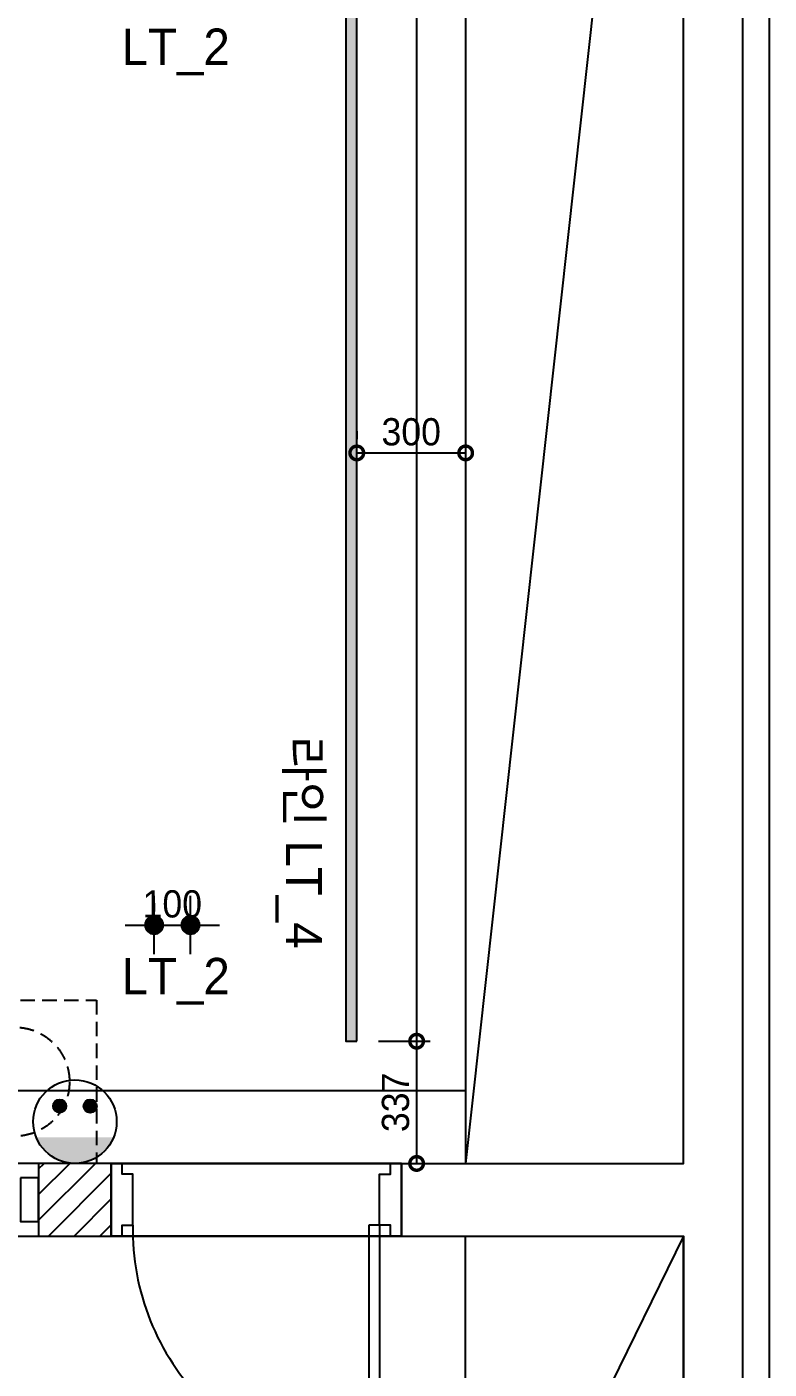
# Model space of a CAD drawing. Header units: inches. Extents: x -55157 to -7160, y -122257 to -52101.
# Drawn here: x -17108 to -15062, y -99346 to -95650 of the extents above; entities that cross this region are included whole.
import ezdxf
from ezdxf.enums import TextEntityAlignment as Align

# ---------------------------------------------------------------- set-up
doc = ezdxf.new("R2010")
doc.units = ezdxf.units.IN
doc.header["$LTSCALE"] = 50
doc.header["$MEASUREMENT"] = 0
doc.linetypes.add('DH-HID2', pattern=[1.2, 0.8, -0.4])
doc.linetypes.add('HIDDEN', pattern=[0.375, 0.25, -0.125])
for name, color, linetype in [('03-WAL NEW', 3, 'Continuous'), ('06-FUR', 6, 'Continuous'), ('06-LIGHT', 4, 'Continuous'), ('07-DIM WAL', 5, 'Continuous'), ('3.기호.계단선', 30, 'Continuous'), ('CEIL-LIGHT', 7, 'Continuous'), ('FORM(YOURNAME)-1', 1, 'Continuous'), ('FORM(YOURNAME)-11', 1, 'Continuous'), ('FU-FURM', 251, 'DH-HID2'), ('RC-LIGHT', 7, 'Continuous'), ('도면층2', 2, 'Continuous'), ('도면층4', 4, 'Continuous'), ('도면층5', 5, 'Continuous'), ('설비', 140, 'Continuous')]:
    doc.layers.add(name, color=color, linetype=linetype)
doc.styles.add('YOURNAME', font='HY울릉도M.TTF')
doc.styles.add('스타일1', font='HY울릉도M.TTF')
doc.styles.add('코레일둥고', font='Korail_Round_Gothic_Medium.ttf')
doc.dimstyles.new('30', dxfattribs={"dimscale": 30, "dimtxt": 2.5, "dimasz": 2.5, "dimexe": 1.25, "dimexo": 2, "dimtad": 1, "dimdec": 0, "dimtxsty": '스타일1', "dimblk": 'DOTSMALL', "dimcen": 2.5, "dimclrd": 1, "dimclre": 1, "dimclrt": 2, "dimadec": 0, "dimazin": 0, "dimtfac": 1, "dimtix": 1, "dimtmove": 0, "dimatfit": 3, "dimldrblk": 'DOTSMALL', "dimfxl": 1.25, "dimarcsym": 0})

# ---------------------------------------------------------------- blocks, each defined once
blk = doc.blocks.new('FORM-ELEVATION')
at = {"layer": 'Defpoints', "color": 158}
blk.add_lwpolyline([(-8309, 33708), (61071, 33708), (61071, -19692), (-8309, -19692)], close=True, dxfattribs=at)
at = {"layer": 'FORM(YOURNAME)-11', "color": 3, "style": 'YOURNAME'}
for tag, height, p in [('1', 450, (71041, -1219)), ('2', 450, (71041, -1863)), ('3', 450, (71041, -3150)), ('4', 450, (71041, -5081)), ('5', 515, (71041, -7398)), ('6', 515, (71041, -9650)), ('7', 515, (71041, -11903)), ('8', 515, (71041, -14155)), ('9', 515, (71041, -16408)), ('10', 515, (66791, -18596)), ('11', 515, (71041, -18660)), ('12', 515, (66791, -20848)), ('13', 515, (71041, -20848))]:
    blk.add_attdef(tag, text='', height=height, dxfattribs=at).set_placement(p, align=Align.MIDDLE_RIGHT)
blk = doc.blocks.new('vudauseh')
at = {"layer": '도면층2'}
for p, q in [((-36635, -66300.2), (-36635, -55341.2)), ((-36799, -64673.2), (-36799, -58000.2)), ((-37576.1, -64673.2), (-36799, -64673.2)), ((-37576.1, -64873.2), (-37576.1, -64673.2)), ((-37576.1, -64873.2), (-36799, -64873.2)), ((-36799, -66100.2), (-36799, -64873.2))]:
    blk.add_line(p, q, dxfattribs=at)
at = {"layer": '도면층4'}
blk.add_lwpolyline([(-40576, -64873.2), (-37576.1, -64873.2), (-37576.1, -64673.2), (-40576, -64673.2)], close=True, dxfattribs=at)
blk = doc.blocks.new('ccjwsjdeh')
at = {"layer": '03-WAL NEW'}
h = blk.add_hatch(dxfattribs=at)
h.set_pattern_fill('_USER', color=256, scale=50, angle=45, style=0, pattern_type=0)
h.set_pattern_definition([(45, (21500, -16519.2), (-35.35534, 35.35534), [])])
h.paths.add_polyline_path([(-17076, -81392.4), (-16876.1, -81392.4), (-16876.1, -81192.4), (-17076, -81192.4)])
at = {"color": 8, "linetype": 'Continuous'}
blk.add_lwpolyline([(-17126, -81232.4), (-17126, -81352.4), (-17076, -81352.4), (-17076, -81232.4)], close=True, dxfattribs=at)
at = {"layer": '03-WAL NEW'}
blk.add_lwpolyline([(-17076, -81392.4), (-16876.1, -81392.4), (-16876.1, -81192.4), (-17076, -81192.4)], close=True, dxfattribs=at)
at = {"layer": '06-FUR', "color": 8}
for p, q in [((-15299, -75759.4), (-15899, -81192.4)), ((-15299, -81392.4), (-15899, -82619.4))]:
    blk.add_line(p, q, dxfattribs=at)
for points in [[(-15899, -81192.4), (-15299, -81192.4), (-15299, -75759.4), (-15899, -75759.4)], [(-15899, -81392.4), (-15299, -81392.4), (-15299, -82619.4), (-15899, -82619.4)]]:
    blk.add_lwpolyline(points, close=True, dxfattribs=at)
at = {"layer": 'FU-FURM', "color": 8}
blk.add_lwpolyline([(-16916, -81192.4), (-17366, -81192.4), (-17366, -80742.4), (-16916, -80742.4)], close=True, dxfattribs=at)
blk.add_circle((-17141, -80967.4), 150, dxfattribs=at)
at = {"layer": '도면층4', "color": 8}
for p, q in [((-16876.1, -81192.4), (-16076.1, -81192.4)), ((-16166.1, -81362.4), (-16166.1, -82041.9)), ((-16136.1, -81362.4), (-16166.1, -81362.4)), ((-16136.1, -81362.4), (-16136.1, -82042.4)), ((-16076.1, -81392.4), (-16876.1, -81392.4))]:
    blk.add_line(p, q, dxfattribs=at)
for points in [[(-16876.1, -81392.4), (-16846.1, -81392.4), (-16846.1, -81362.4), (-16816.1, -81362.4), (-16816.1, -81222.4), (-16846.1, -81222.4), (-16846.1, -81192.4), (-16876.1, -81192.4), (-16876.1, -81392.4)], [(-16076.1, -81392.4), (-16106.1, -81392.4), (-16106.1, -81362.4), (-16136.1, -81362.4), (-16136.1, -81222.4), (-16106.1, -81222.4), (-16106.1, -81192.4), (-16076.1, -81192.4), (-16076.1, -81392.4)]]:
    blk.add_lwpolyline(points, dxfattribs=at)
at = {"layer": '도면층5', "color": 8}
blk.add_arc((-16151.1, -81376.9), 665.2, 178.7547, 271.2922, dxfattribs=at)
blk.add_blockref('vudauseh', (21500, -16519.2))
blk = doc.blocks.new('_DOTSMALL')
at = {"color": 0, "linetype": 'ByBlock', "const_width": 0.5}
blk.add_lwpolyline([(-0.0625, 0, 1), (0.0625, 0, 1)], format="xyb", close=True, dxfattribs=at)
blk = doc.blocks.new('*D307')
at = {"layer": '07-DIM WAL', "color": 1, "lineweight": -2, "transparency": 16777216}
for p, q in [((-16139, -92442.9), (-15996.7, -92442.9)), ((-16034.2, -92442.9), (-16034.2, -98442.9)), ((-16139, -98442.9), (-15996.7, -98442.9))]:
    blk.add_line(p, q, dxfattribs=at)
at = {"layer": 'Defpoints', "color": 0, "transparency": 16777216}
for p in [(-16199, -92442.9), (-16199, -98442.9), (-16034.2, -98442.9)]:
    blk.add_point(p, dxfattribs=at)
at = {"layer": '07-DIM WAL', "color": 1, "lineweight": -2, "transparency": 16777216, "xscale": 75, "yscale": 75, "zscale": 75}
for p, rotation in [((-16034.2, -92442.9), 90), ((-16034.2, -98442.9), 270)]:
    blk.add_blockref('_DOTSMALL', p, dxfattribs=dict(at, rotation=rotation))
at = {"layer": '07-DIM WAL', "color": 2, "transparency": 16777216, "insert": (-16092, -95442.9), "char_height": 75, "attachment_point": 5, "rotation": 90, "style": '스타일1'}
blk.add_mtext('6000', dxfattribs=at)
blk = doc.blocks.new('*D308')
at = {"layer": '07-DIM WAL', "color": 1, "lineweight": -2, "transparency": 16777216}
for p, q in [((-16199, -96762.9), (-16199, -96785.4)), ((-15899, -96762.9), (-15899, -96785.4)), ((-16199, -96822.9), (-15899, -96822.9))]:
    blk.add_line(p, q, dxfattribs=at)
at = {"layer": 'Defpoints', "color": 0, "transparency": 16777216}
for p in [(-16199, -96822.9), (-15899, -96822.9), (-15899, -96822.9)]:
    blk.add_point(p, dxfattribs=at)
at = {"layer": '07-DIM WAL', "color": 1, "lineweight": -2, "transparency": 16777216, "xscale": 75, "yscale": 75, "zscale": 75, "rotation": 180}
blk.add_blockref('_DOTSMALL', (-16199, -96822.9), dxfattribs=at)
at = {"layer": '07-DIM WAL', "color": 1, "lineweight": -2, "transparency": 16777216, "xscale": 75, "yscale": 75, "zscale": 75}
blk.add_blockref('_DOTSMALL', (-15899, -96822.9), dxfattribs=at)
at = {"layer": '07-DIM WAL', "color": 2, "transparency": 16777216, "insert": (-16049, -96765.2), "char_height": 75, "attachment_point": 5, "style": '스타일1'}
blk.add_mtext('300', dxfattribs=at)
blk = doc.blocks.new('1')
at = {"linetype": 'Continuous'}
h = blk.add_hatch(color=4, dxfattribs=at)
h.dxf.hatch_style = 1
edge = h.paths.add_edge_path()
edge.add_arc((11539653.5, -14273503.8), 37.5, 0, 360)
at = {"color": 1, "linetype": 'Continuous'}
for p, q in [((11539653.5, -14273637.1), (11539653.5, -14273370.5)), ((11539520.2, -14273503.8), (11539786.8, -14273503.8))]:
    blk.add_line(p, q, dxfattribs=at)
at = {"color": 4, "linetype": 'Continuous'}
for radius in [41.5, 37.5]:
    blk.add_circle((11539653.5, -14273503.8), radius, dxfattribs=at)
blk = doc.blocks.new('*D309')
at = {"layer": '07-DIM WAL', "color": 1, "lineweight": -2, "transparency": 16777216}
for p, q in [((-16757.5, -98062.9), (-16757.5, -98085.4)), ((-16832.5, -98122.9), (-16582.5, -98122.9)), ((-16657.5, -98182.9), (-16657.5, -98160.4))]:
    blk.add_line(p, q, dxfattribs=at)
at = {"layer": 'Defpoints', "color": 0, "transparency": 16777216}
for p in [(-16757.5, -98122.9), (-16657.5, -98122.9), (-16657.5, -98122.9)]:
    blk.add_point(p, dxfattribs=at)
at = {"layer": '07-DIM WAL', "color": 1, "lineweight": -2, "transparency": 16777216, "xscale": 75, "yscale": 75, "zscale": 75}
blk.add_blockref('_DOTSMALL', (-16757.5, -98122.9), dxfattribs=at)
at = {"layer": '07-DIM WAL', "color": 1, "lineweight": -2, "transparency": 16777216, "xscale": 75, "yscale": 75, "zscale": 75, "rotation": 180}
blk.add_blockref('_DOTSMALL', (-16657.5, -98122.9), dxfattribs=at)
at = {"layer": '07-DIM WAL', "color": 2, "transparency": 16777216, "insert": (-16707.5, -98065.2), "char_height": 75, "attachment_point": 5, "style": '스타일1'}
blk.add_mtext('100', dxfattribs=at)
blk = doc.blocks.new('*D332')
at = {"layer": '07-DIM WAL', "color": 1, "lineweight": -2, "transparency": 16777216}
for p, q in [((-16139, -98442.9), (-15996.7, -98442.9)), ((-16034.2, -98442.9), (-16034.2, -98779.4)), ((-16139, -98779.4), (-15996.7, -98779.4))]:
    blk.add_line(p, q, dxfattribs=at)
at = {"layer": 'Defpoints', "color": 0, "transparency": 16777216}
for p in [(-16199, -98442.9), (-16199, -98779.4), (-16034.2, -98779.4)]:
    blk.add_point(p, dxfattribs=at)
at = {"layer": '07-DIM WAL', "color": 1, "lineweight": -2, "transparency": 16777216, "xscale": 75, "yscale": 75, "zscale": 75}
for p, rotation in [((-16034.2, -98442.9), 90), ((-16034.2, -98779.4), 270)]:
    blk.add_blockref('_DOTSMALL', p, dxfattribs=dict(at, rotation=rotation))
at = {"layer": '07-DIM WAL', "color": 2, "transparency": 16777216, "insert": (-16092, -98611.2), "char_height": 75, "attachment_point": 5, "rotation": 90, "style": '스타일1'}
blk.add_mtext('337', dxfattribs=at)
blk = doc.blocks.new('TLSTJF')
at = {"layer": '설비'}
h = blk.add_hatch(color=10, dxfattribs=at)
edge = h.paths.add_edge_path()
edge.add_arc((-17018, -98621.5), 18.3, 0, 360)
h = blk.add_hatch(color=10, dxfattribs=at)
edge = h.paths.add_edge_path()
edge.add_arc((-16934, -98621.5), 18.3, 0, 360)
h = blk.add_hatch(color=10, dxfattribs=at)
edge = h.paths.add_edge_path()
edge.add_line((-16869.4, -98707.5), (-17082.7, -98707.5))
edge.add_ellipse((-16976, -98664.4), major_axis=(81.3, 81.3), ratio=1, start_angle=156.9578, end_angle=293.0422)
at = {"layer": '설비', "color": 10}
for centre, radius in [((-16976, -98664.4), 115), ((-17018, -98621.5), 18.3), ((-16934, -98621.5), 18.3)]:
    blk.add_circle(centre, radius, dxfattribs=at)

msp = doc.modelspace()

# ---------------------------------------------------------------- hatches: boundary and pattern name
at = {"layer": 'CEIL-LIGHT'}
h = msp.add_hatch(color=140, dxfattribs=at)
h.dxf.hatch_style = 1
h.paths.add_polyline_path([(-16198.967, -98442.95), (-16198.967, -92442.95), (-16228.967, -92442.95), (-16228.967, -98442.95)])

# ---------------------------------------------------------------- linework, layer by layer
at = {"layer": '06-LIGHT'}
msp.add_lwpolyline([(-15898.967, -98779.45), (-15898.967, -98579.45), (-19075.967, -98579.45)], dxfattribs=at)
at = {"layer": 'CEIL-LIGHT', "color": 140}
msp.add_lwpolyline([(-16198.967, -98442.95), (-16198.967, -92442.95), (-16228.967, -92442.95), (-16228.967, -98442.95)], close=True, dxfattribs=at)

# ---------------------------------------------------------------- block references
at = {"layer": 'CEIL-LIGHT', "color": 10, "linetype": 'HIDDEN', "ltscale": 5}
msp.add_blockref('ccjwsjdeh', (0, -17587.01), dxfattribs=at)
at = {"layer": 'FORM(YOURNAME)-1', "xscale": 0.2500000000000001, "yscale": 0.2500000000000001, "zscale": 0.2500000000000001}
msp.add_blockref('FORM-ELEVATION', (-30330.324, -95920.999), dxfattribs=at)
at = {"layer": 'RC-LIGHT', "xscale": -0.6024096385271789, "yscale": 0.6024096385271789, "zscale": 0.6024096385271789, "rotation": 270}
for p in [(8581738.792, -7049721.443), (8581838.792, -7049721.443)]:
    msp.add_blockref('1', p, dxfattribs=at)
at = {"layer": '설비'}
msp.add_blockref('TLSTJF', (0, 0), dxfattribs=at)

# ---------------------------------------------------------------- texts
at = {"layer": '3.기호.계단선', "style": '코레일둥고'}
for p in [(-16847.163, -95754.347), (-16847.163, -98313.422)]:
    msp.add_text('LT_2', height=100, dxfattribs=at).set_placement(p)
msp.add_text('라인 LT_4', height=100, rotation=270, dxfattribs=at).set_placement((-16394.554, -97602.529))

# ---------------------------------------------------------------- dimensions: what is measured, and where the dimension line sits
at = {"layer": '07-DIM WAL'}
for base, p1, p2, picture, middle in [((-16034.239, -98442.95), (-16198.967, -92442.95), (-16198.967, -98442.95), '*D307', (-16092.037, -95442.95)), ((-16034.238902015, -98779.44965878), (-16198.966911428, -98442.94965878), (-16198.966911428, -98779.44965878), '*D332', (-16091.986904678, -98611.19965878))]:
    dim = msp.add_linear_dim(base=base, p1=p1, p2=p2, angle=90, dimstyle='30', dxfattribs=at)
    dim.commit()
    dim.dimension.update_dxf_attribs({"geometry": picture, "text_midpoint": middle})
for base, p1, p2, picture, middle in [((-15898.967, -96822.95), (-16198.967, -96822.95), (-15898.967, -96822.95), '*D308', (-16048.967, -96765.202)), ((-16657.467, -98122.95), (-16757.467, -98122.95), (-16657.467, -98122.95), '*D309', (-16707.467, -98065.202))]:
    dim = msp.add_linear_dim(base=base, p1=p1, p2=p2, dimstyle='30', dxfattribs=at)
    dim.commit()
    dim.dimension.update_dxf_attribs({"geometry": picture, "text_midpoint": middle})

doc.saveas('drawing.dxf')
